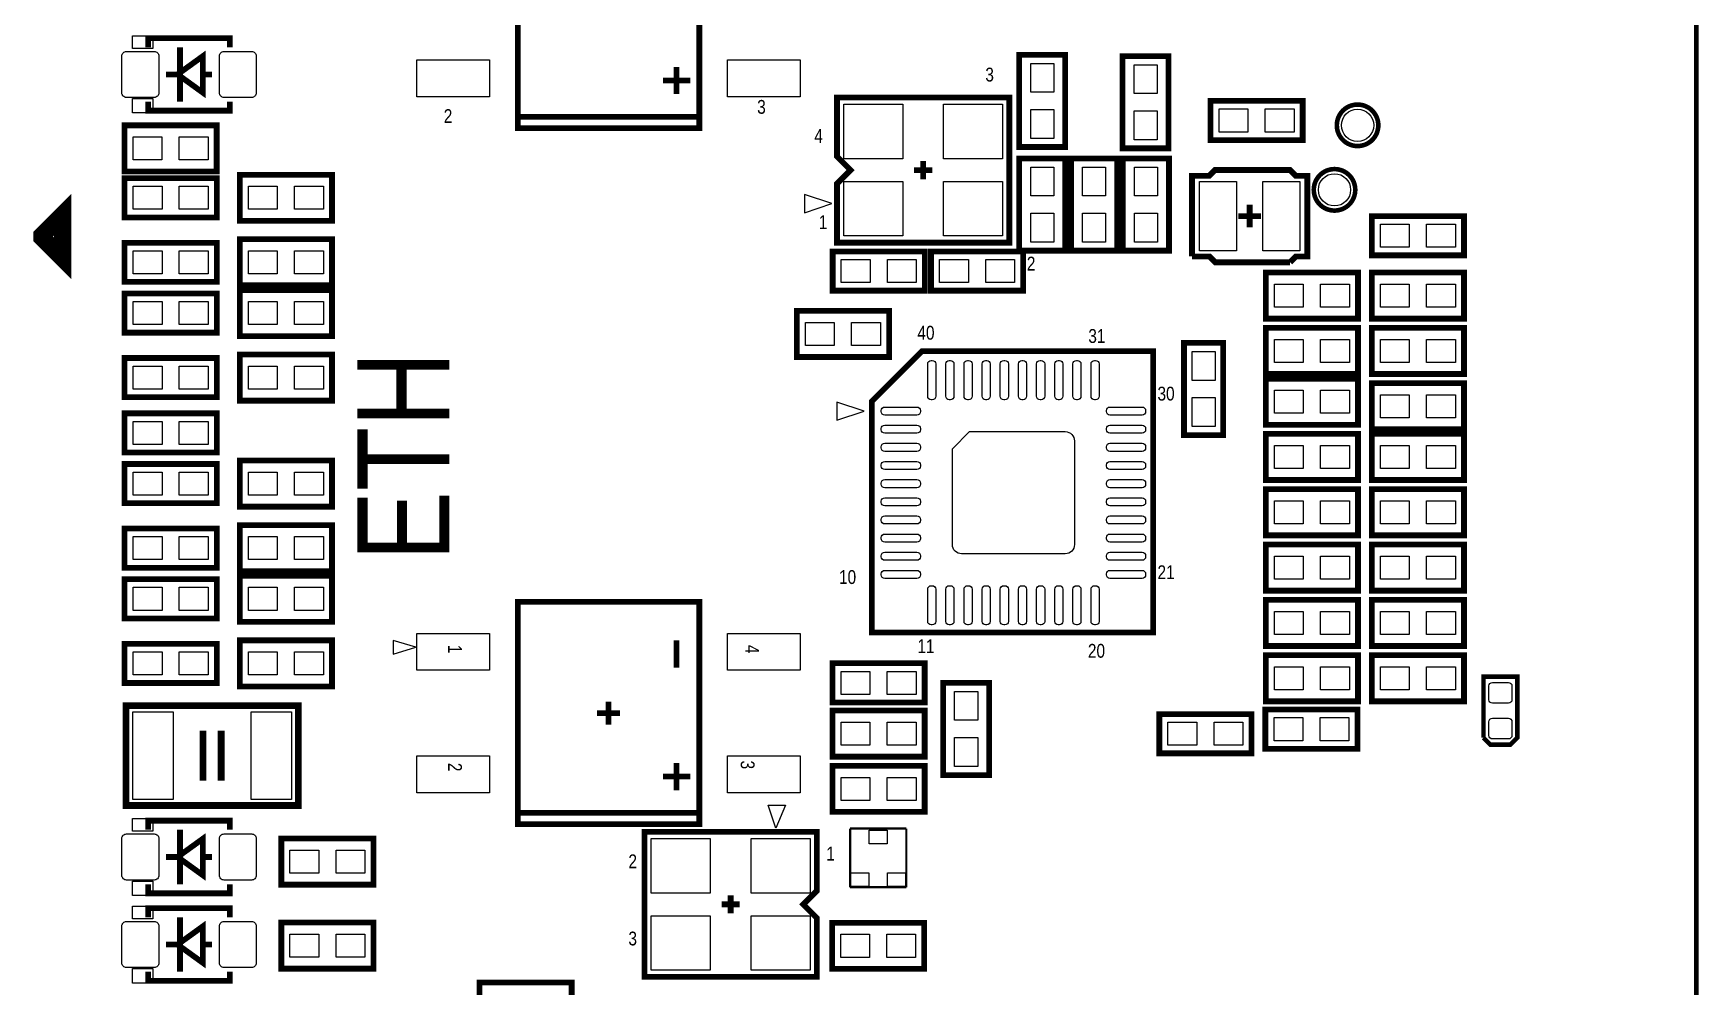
# Model space of a CAD drawing. Extents: x 2 to 176, y -19 to 159.
# Drawn here: x 27.1 to 63.81, y 77.13 to 98.14 of the extents above; entities that cross this region are included whole.
import ezdxf

# ---------------------------------------------------------------- set-up
doc = ezdxf.new("R2010")
doc.units = 0
for name, color, linetype in [('BG_SILKSCREEN_TOP', 7, 'CONTINUOUS'), ('PG_NEW_SLIK-TOP', 231, 'CONTINUOUS'), ('PG_SILKSCREEN_TOP', 7, 'CONTINUOUS'), ('PIN_TOP', 92, 'CONTINUOUS')]:
    doc.layers.add(name, color=color, linetype=linetype)

msp = doc.modelspace()

# ---------------------------------------------------------------- linework, layer by layer
at = {"layer": 'PG_NEW_SLIK-TOP'}
for points, const_width in [([(41.777158, 100.950522), (41.777158, 96.050354), (37.777166, 96.050354), (37.777166, 100.950522), (41.777158, 100.950522)], 0.127), ([(29.632148, 97.83572), (29.632148, 98.035872), (31.431992, 98.035872), (31.431992, 97.83572)], 0.127), ([(48.827944, 95.635572), (48.827944, 97.667572), (49.843944, 97.667572), (49.843944, 95.635572), (48.827944, 95.635572)], 0.127), ([(52.1208, 97.6376), (52.1208, 95.6056), (51.1048, 95.6056), (51.1048, 97.6376), (52.1208, 97.6376)], 0.127), ([(41.277286, 97.400364), (41.277286, 96.800416)], 0.127), ([(41.57726, 97.10039), (40.977058, 97.10039)], 0.127), ([(31.431992, 96.635824), (31.431992, 96.435672), (29.632148, 96.435672), (29.632148, 96.635824)], 0.127), ([(48.611282, 96.725994), (48.611282, 93.526102), (44.811442, 93.526102), (44.811442, 94.826074), (45.111416, 95.126048), (44.811442, 95.426022), (44.811442, 96.725994), (48.611282, 96.725994)], 0.127), ([(55.076344, 95.787972), (53.044344, 95.787972), (53.044344, 96.651572), (55.076344, 96.651572), (55.076344, 95.787972)], 0.127), ([(29.1084, 96.1136), (31.1404, 96.1136), (31.1404, 95.0976), (29.1084, 95.0976), (29.1084, 96.1136)], 0.127), ([(41.777158, 96.300544), (37.777166, 96.300544)], 0.127), ([(48.827944, 93.349572), (48.827944, 95.381572), (49.843944, 95.381572), (49.843944, 93.349572), (48.827944, 93.349572)], 0.127), ([(50.986944, 95.381572), (50.986944, 93.349572), (49.970944, 93.349572), (49.970944, 95.381572), (50.986944, 95.381572)], 0.127), ([(51.113944, 93.349572), (51.113944, 95.381572), (52.129944, 95.381572), (52.129944, 93.349572), (51.113944, 93.349572)], 0.127), ([(31.64967, 95.02394), (33.68167, 95.02394), (33.68167, 94.00794), (31.64967, 94.00794), (31.64967, 95.02394)], 0.127), ([(46.511464, 95.126048), (46.91126, 95.126048)], 0.127), ([(46.711362, 95.325946), (46.711362, 94.92615)], 0.127), ([(52.637944, 93.222572), (52.637944, 95.000572), (53.018944, 95.000572), (53.145944, 95.127572), (54.796944, 95.127572), (54.923944, 95.000572), (55.177944, 95.000572), (55.177944, 93.222572), (54.923944, 93.222572), (54.796944, 93.095572)], 0.130048), ([(31.14167, 94.08414), (29.10967, 94.08414), (29.10967, 94.94774), (31.14167, 94.94774), (31.14167, 94.08414)], 0.127), ([(53.907944, 93.861636), (53.907944, 94.361508)], 0.127), ([(54.15788, 94.111572), (53.658008, 94.111572)], 0.127), ([(58.632344, 93.247972), (56.600344, 93.247972), (56.600344, 94.111572), (58.632344, 94.111572), (58.632344, 93.247972)], 0.127), ([(31.64967, 93.60154), (33.68167, 93.60154), (33.68167, 92.58554), (31.64967, 92.58554), (31.64967, 93.60154)], 0.127), ([(31.14167, 92.66174), (29.10967, 92.66174), (29.10967, 93.52534), (31.14167, 93.52534), (31.14167, 92.66174)], 0.127), ([(46.747938, 92.468192), (44.715938, 92.468192), (44.715938, 93.331792), (46.747938, 93.331792), (46.747938, 92.468192)], 0.127), ([(46.884844, 93.331792), (48.916844, 93.331792), (48.916844, 92.468192), (46.884844, 92.468192), (46.884844, 93.331792)], 0.127), ([(54.796944, 93.095572), (53.145944, 93.095572), (53.018944, 93.222572), (52.637944, 93.222572)], 0.130048), ([(56.295544, 91.850972), (54.263544, 91.850972), (54.263544, 92.866972), (56.295544, 92.866972), (56.295544, 91.850972)], 0.127), ([(56.600344, 92.866972), (58.632344, 92.866972), (58.632344, 91.850972), (56.600344, 91.850972), (56.600344, 92.866972)], 0.127), ([(31.64967, 92.48394), (33.68167, 92.48394), (33.68167, 91.46794), (31.64967, 91.46794), (31.64967, 92.48394)], 0.127), ([(31.14167, 91.54414), (29.10967, 91.54414), (29.10967, 92.40774), (31.14167, 92.40774), (31.14167, 91.54414)], 0.127), ([(43.927776, 92.022676), (45.959776, 92.022676), (45.959776, 91.006676), (43.927776, 91.006676), (43.927776, 92.022676)], 0.127), ([(56.295544, 90.631772), (54.263544, 90.631772), (54.263544, 91.647772), (56.295544, 91.647772), (56.295544, 90.631772)], 0.127), ([(56.600344, 91.647772), (58.632344, 91.647772), (58.632344, 90.631772), (56.600344, 90.631772), (56.600344, 91.647772)], 0.127), ([(31.14167, 90.12174), (29.10967, 90.12174), (29.10967, 90.98534), (31.14167, 90.98534), (31.14167, 90.12174)], 0.127), ([(31.64967, 91.06154), (33.68167, 91.06154), (33.68167, 90.04554), (31.64967, 90.04554), (31.64967, 91.06154)], 0.127), ([(52.460144, 89.285572), (52.460144, 91.317572), (53.323744, 91.317572), (53.323744, 89.285572), (52.460144, 89.285572)], 0.127), ([(56.295544, 89.514172), (54.263544, 89.514172), (54.263544, 90.530172), (56.295544, 90.530172), (56.295544, 89.514172)], 0.127), ([(56.600344, 90.428572), (58.632344, 90.428572), (58.632344, 89.412572), (56.600344, 89.412572), (56.600344, 90.428572)], 0.127), ([(31.14167, 88.90254), (29.10967, 88.90254), (29.10967, 89.76614), (31.14167, 89.76614), (31.14167, 88.90254)], 0.127), ([(56.295544, 88.294972), (54.263544, 88.294972), (54.263544, 89.310972), (56.295544, 89.310972), (56.295544, 88.294972)], 0.127), ([(56.600344, 89.310972), (58.632344, 89.310972), (58.632344, 88.294972), (56.600344, 88.294972), (56.600344, 89.310972)], 0.127), ([(31.14167, 87.78494), (29.10967, 87.78494), (29.10967, 88.64854), (31.14167, 88.64854), (31.14167, 87.78494)], 0.127), ([(31.64967, 88.72474), (33.68167, 88.72474), (33.68167, 87.70874), (31.64967, 87.70874), (31.64967, 88.72474)], 0.127), ([(54.263544, 88.091772), (56.295544, 88.091772), (56.295544, 87.075772), (54.263544, 87.075772), (54.263544, 88.091772)], 0.127), ([(56.600344, 88.091772), (58.632344, 88.091772), (58.632344, 87.075772), (56.600344, 87.075772), (56.600344, 88.091772)], 0.127), ([(31.64967, 87.30234), (33.68167, 87.30234), (33.68167, 86.28634), (31.64967, 86.28634), (31.64967, 87.30234)], 0.127), ([(31.14167, 86.36254), (29.10967, 86.36254), (29.10967, 87.22614), (31.14167, 87.22614), (31.14167, 86.36254)], 0.127), ([(56.295544, 85.856572), (54.263544, 85.856572), (54.263544, 86.872572), (56.295544, 86.872572), (56.295544, 85.856572)], 0.127), ([(56.600344, 86.872572), (58.632344, 86.872572), (58.632344, 85.856572), (56.600344, 85.856572), (56.600344, 86.872572)], 0.127), ([(31.14167, 85.24494), (29.10967, 85.24494), (29.10967, 86.10854), (31.14167, 86.10854), (31.14167, 85.24494)], 0.127), ([(31.64967, 86.18474), (33.68167, 86.18474), (33.68167, 85.16874), (31.64967, 85.16874), (31.64967, 86.18474)], 0.127), ([(41.777158, 85.608668), (41.777158, 80.7085), (37.777166, 80.7085), (37.777166, 85.608668), (41.777158, 85.608668)], 0.127), ([(56.295544, 84.637372), (54.263544, 84.637372), (54.263544, 85.653372), (56.295544, 85.653372), (56.295544, 84.637372)], 0.127), ([(56.600344, 85.653372), (58.632344, 85.653372), (58.632344, 84.637372), (56.600344, 84.637372), (56.600344, 85.653372)], 0.127), ([(31.64967, 84.76234), (33.68167, 84.76234), (33.68167, 83.74634), (31.64967, 83.74634), (31.64967, 84.76234)], 0.127), ([(41.277286, 84.75853), (41.277286, 84.158582)], 0.127), ([(31.14167, 83.82254), (29.10967, 83.82254), (29.10967, 84.68614), (31.14167, 84.68614), (31.14167, 83.82254)], 0.127), ([(54.263544, 84.434172), (56.295544, 84.434172), (56.295544, 83.418172), (54.263544, 83.418172), (54.263544, 84.434172)], 0.127), ([(56.600344, 84.434172), (58.632344, 84.434172), (58.632344, 83.418172), (56.600344, 83.418172), (56.600344, 84.434172)], 0.127), ([(46.745144, 83.392772), (44.713144, 83.392772), (44.713144, 84.256372), (46.745144, 84.256372), (46.745144, 83.392772)], 0.127), ([(48.167544, 83.824572), (48.167544, 81.792572), (47.151544, 81.792572), (47.151544, 83.824572), (48.167544, 83.824572)], 0.127), ([(59.06262, 82.6135), (59.06262, 83.9597), (59.80938, 83.9597), (59.80938, 82.61858), (59.6519, 82.4611), (59.214766, 82.4611), (59.062366, 82.6135)], 0.1016), ([(32.93999, 83.322414), (29.14015, 83.322414), (29.14015, 81.122266), (32.93999, 81.122266), (32.93999, 83.322414)], 0.150114), ([(39.777162, 83.158584), (39.777162, 83.412584)], 0.127), ([(39.777162, 83.158584), (39.523162, 83.158584)], 0.127), ([(39.777162, 83.158584), (40.031162, 83.158584)], 0.127), ([(39.777162, 83.158584), (39.777162, 82.904584)], 0.127), ([(44.713144, 83.214972), (46.745144, 83.214972), (46.745144, 82.198972), (44.713144, 82.198972), (44.713144, 83.214972)], 0.127), ([(51.9176, 83.1342), (53.9496, 83.1342), (53.9496, 82.2706), (51.9176, 82.2706), (51.9176, 83.1342)], 0.127), ([(56.2864, 82.3722), (54.2544, 82.3722), (54.2544, 83.2358), (56.2864, 83.2358), (56.2864, 82.3722)], 0.127), ([(30.840172, 81.67243), (30.840172, 82.77225)], 0.150114), ([(31.239968, 82.77225), (31.239968, 81.67243)], 0.150114), ([(41.277286, 82.05851), (41.277286, 81.458562)], 0.127), ([(44.713144, 81.995772), (46.745144, 81.995772), (46.745144, 80.979772), (44.713144, 80.979772), (44.713144, 81.995772)], 0.127), ([(41.57726, 81.758536), (40.977058, 81.758536)], 0.127), ([(29.632148, 80.587088), (29.632148, 80.78724), (31.431992, 80.78724), (31.431992, 80.587088)], 0.127), ([(41.777158, 80.95869), (37.777166, 80.95869)], 0.127), ([(32.56407, 80.39354), (34.59607, 80.39354), (34.59607, 79.37754), (32.56407, 79.37754), (32.56407, 80.39354)], 0.127), ([(40.56888, 77.343254), (40.56888, 80.543146), (44.36872, 80.543146), (44.36872, 79.243174), (44.068746, 78.9432), (44.36872, 78.643226), (44.36872, 77.343254), (40.56888, 77.343254)], 0.127), ([(45.099986, 80.612234), (46.340014, 80.612234)], 0.050038), ([(45.099986, 79.319374), (45.099986, 80.612234)], 0.050038), ([(46.340014, 80.612234), (46.340014, 79.319374)], 0.050038), ([(31.431992, 79.387192), (31.431992, 79.18704), (29.632148, 79.18704), (29.632148, 79.387192)], 0.127), ([(46.340014, 79.319374), (45.099986, 79.319374)], 0.050038), ([(42.668698, 78.9432), (42.268902, 78.9432)], 0.127), ([(42.4688, 78.743302), (42.4688, 79.143098)], 0.127), ([(29.632148, 78.656688), (29.632148, 78.85684), (31.431992, 78.85684), (31.431992, 78.656688)], 0.127), ([(32.56407, 78.541372), (34.59607, 78.541372), (34.59607, 77.525372), (32.56407, 77.525372), (32.56407, 78.541372)], 0.127), ([(46.736, 77.5208), (44.704, 77.5208), (44.704, 78.5368), (46.736, 78.5368), (46.736, 77.5208)], 0.127), ([(31.431992, 77.456792), (31.431992, 77.25664), (29.632148, 77.25664), (29.632148, 77.456792)], 0.127), ([(36.93287, 77.220572), (38.96487, 77.220572), (38.96487, 76.204572), (36.93287, 76.204572), (36.93287, 77.220572)], 0.127)]:
    msp.add_lwpolyline(points, dxfattribs=dict(at, const_width=const_width))
for points in [[(29.282136, 97.805748), (29.282136, 98.085656), (29.73197, 98.085656), (29.73197, 97.805748)], [(29.282136, 96.385888), (29.282136, 96.705674), (29.73197, 96.705674), (29.73197, 96.385888)], [(29.282136, 80.557116), (29.282136, 80.837024), (29.73197, 80.837024), (29.73197, 80.557116)], [(29.282136, 79.137256), (29.282136, 79.457042), (29.73197, 79.457042), (29.73197, 79.137256)], [(29.282136, 78.626716), (29.282136, 78.906624), (29.73197, 78.906624), (29.73197, 78.626716)], [(29.282136, 77.206856), (29.282136, 77.526642), (29.73197, 77.526642), (29.73197, 77.206856)]]:
    msp.add_lwpolyline(points, close=True, dxfattribs=at)
at = {"layer": 'PG_NEW_SLIK-TOP', "const_width": 0.1016}
for points in [[(56.7436, 96.1136, 1), (55.8292, 96.1136, 1), (56.7436, 96.1136)], [(56.2356, 94.6912, 1), (55.3212, 94.6912, 1), (56.2356, 94.6912)]]:
    msp.add_lwpolyline(points, format="xyb", dxfattribs=at)
at = {"layer": 'PG_SILKSCREEN_TOP'}
for points, const_width in [([(63.75527, 123.548902), (63.75527, 38.548818)], 0.100076), ([(30.27807, 97.235772), (30.832044, 97.635822), (30.832044, 97.535746)], 0.127), ([(30.332172, 97.83572), (30.332172, 96.635824)], 0.127), ([(30.832044, 97.635822), (30.832044, 96.835722)], 0.127), ([(30.02407, 97.235772), (30.27807, 97.235772)], 0.127), ([(30.832044, 96.935798), (30.832044, 96.835722), (30.27807, 97.235772)], 0.127), ([(30.832044, 97.235772), (31.04007, 97.235772)], 0.127), ([(27.74569, 94.14383), (27.74569, 93.17863), (27.28849, 93.63583), (27.28849, 93.68663), (27.74569, 94.14383), (27.74569, 93.83903), (27.59329, 93.68663)], 0.381), ([(51.782726, 91.133676), (51.782726, 84.93379), (45.58284, 84.93379), (45.58284, 90.033856), (46.68266, 91.133676), (51.782726, 91.133676)], 0.127), ([(30.27807, 79.98714), (30.832044, 80.38719), (30.832044, 80.287114)], 0.127), ([(30.332172, 80.587088), (30.332172, 79.387192)], 0.127), ([(30.832044, 80.38719), (30.832044, 79.58709)], 0.127), ([(30.02407, 79.98714), (30.27807, 79.98714)], 0.127), ([(30.832044, 79.687166), (30.832044, 79.58709), (30.27807, 79.98714)], 0.127), ([(30.832044, 79.98714), (31.04007, 79.98714)], 0.127), ([(30.27807, 78.05674), (30.832044, 78.45679), (30.832044, 78.356714)], 0.127), ([(30.332172, 78.656688), (30.332172, 77.456792)], 0.127), ([(30.832044, 78.45679), (30.832044, 77.65669)], 0.127), ([(30.02407, 78.05674), (30.27807, 78.05674)], 0.127), ([(30.832044, 77.756766), (30.832044, 77.65669), (30.27807, 78.05674)], 0.127), ([(30.832044, 78.05674), (31.04007, 78.05674)], 0.127)]:
    msp.add_lwpolyline(points, dxfattribs=dict(at, const_width=const_width))
for points in [[(44.699174, 94.386654), (44.099226, 94.586552), (44.099226, 94.186502)], [(45.410374, 89.814654), (44.810426, 90.014552), (44.810426, 89.614502)], [(35.527234, 84.60867), (35.027108, 84.75853), (35.027108, 84.458556)], [(43.6753, 81.1276), (43.465242, 80.6196), (43.2943, 81.1276)]]:
    msp.add_lwpolyline(points, close=True, dxfattribs=at)
at = {"layer": 'PIN_TOP'}
for points in [[(29.863542, 97.642172), (29.863542, 96.829372, -0.414214), (29.761942, 96.727772), (29.152342, 96.727772, -0.414214), (29.050742, 96.829372), (29.050742, 97.642172, -0.414214), (29.152342, 97.743772), (29.761942, 97.743772, -0.414214)], [(32.013398, 97.642172), (32.013398, 96.829372, -0.414214), (31.911798, 96.727772), (31.302198, 96.727772, -0.414214), (31.200598, 96.829372), (31.200598, 97.642172, -0.414214), (31.302198, 97.743772), (31.911798, 97.743772, -0.414214)], [(46.811946, 90.141806), (46.811946, 90.853006, -0.414214), (46.888146, 90.929206), (46.913546, 90.929206, -0.414214), (46.989746, 90.853006), (46.989746, 90.141806, -0.414214), (46.913546, 90.065606), (46.888146, 90.065606, -0.414214)], [(47.211996, 90.141806), (47.211996, 90.853006, -0.414214), (47.288196, 90.929206), (47.313596, 90.929206, -0.414214), (47.389796, 90.853006), (47.389796, 90.141806, -0.414214), (47.313596, 90.065606), (47.288196, 90.065606, -0.414214)], [(47.612046, 90.141806), (47.612046, 90.853006, -0.414214), (47.688246, 90.929206), (47.713646, 90.929206, -0.414214), (47.789846, 90.853006), (47.789846, 90.141806, -0.414214), (47.713646, 90.065606), (47.688246, 90.065606, -0.414214)], [(48.012096, 90.141806), (48.012096, 90.853006, -0.414214), (48.088296, 90.929206), (48.113696, 90.929206, -0.414214), (48.189896, 90.853006), (48.189896, 90.141806, -0.414214), (48.113696, 90.065606), (48.088296, 90.065606, -0.414214)], [(48.412146, 90.141806), (48.412146, 90.853006, -0.414214), (48.488346, 90.929206), (48.513746, 90.929206, -0.414214), (48.589946, 90.853006), (48.589946, 90.141806, -0.414214), (48.513746, 90.065606), (48.488346, 90.065606, -0.414214)], [(48.811942, 90.141806), (48.811942, 90.853006, -0.414214), (48.888142, 90.929206), (48.913542, 90.929206, -0.414214), (48.989742, 90.853006), (48.989742, 90.141806, -0.414214), (48.913542, 90.065606), (48.888142, 90.065606, -0.414214)], [(49.211992, 90.141806), (49.211992, 90.853006, -0.414214), (49.288192, 90.929206), (49.313592, 90.929206, -0.414214), (49.389792, 90.853006), (49.389792, 90.141806, -0.414214), (49.313592, 90.065606), (49.288192, 90.065606, -0.414214)], [(49.612042, 90.141806), (49.612042, 90.853006, -0.414214), (49.688242, 90.929206), (49.713642, 90.929206, -0.414214), (49.789842, 90.853006), (49.789842, 90.141806, -0.414214), (49.713642, 90.065606), (49.688242, 90.065606, -0.414214)], [(50.012092, 90.141806), (50.012092, 90.853006, -0.414214), (50.088292, 90.929206), (50.113692, 90.929206, -0.414214), (50.189892, 90.853006), (50.189892, 90.141806, -0.414214), (50.113692, 90.065606), (50.088292, 90.065606, -0.414214)], [(50.412142, 90.141806), (50.412142, 90.853006, -0.414214), (50.488342, 90.929206), (50.513742, 90.929206, -0.414214), (50.589942, 90.853006), (50.589942, 90.141806, -0.414214), (50.513742, 90.065606), (50.488342, 90.065606, -0.414214)], [(45.78731, 89.80297), (45.78731, 89.82837, -0.414214), (45.86351, 89.90457), (46.57471, 89.90457, -0.414214), (46.65091, 89.82837), (46.65091, 89.80297, -0.414214), (46.57471, 89.72677), (45.86351, 89.72677, -0.414214)], [(50.750978, 89.80297), (50.750978, 89.82837, -0.414214), (50.827178, 89.90457), (51.538378, 89.90457, -0.414214), (51.614578, 89.82837), (51.614578, 89.80297, -0.414214), (51.538378, 89.72677), (50.827178, 89.72677, -0.414214)], [(45.78731, 89.40292), (45.78731, 89.42832, -0.414214), (45.86351, 89.50452), (46.57471, 89.50452, -0.414214), (46.65091, 89.42832), (46.65091, 89.40292, -0.414214), (46.57471, 89.32672), (45.86351, 89.32672, -0.414214)], [(47.354744, 86.872572), (47.354744, 88.980772), (47.735744, 89.361772), (49.843944, 89.361772, -0.414214), (50.047144, 89.158572), (50.047144, 86.872572, -0.414214), (49.843944, 86.669372), (47.557944, 86.669372, -0.414214)], [(50.750978, 89.40292), (50.750978, 89.42832, -0.414214), (50.827178, 89.50452), (51.538378, 89.50452, -0.414214), (51.614578, 89.42832), (51.614578, 89.40292, -0.414214), (51.538378, 89.32672), (50.827178, 89.32672, -0.414214)], [(45.78731, 89.00287), (45.78731, 89.02827, -0.414214), (45.86351, 89.10447), (46.57471, 89.10447, -0.414214), (46.65091, 89.02827), (46.65091, 89.00287, -0.414214), (46.57471, 88.92667), (45.86351, 88.92667, -0.414214)], [(50.750978, 89.00287), (50.750978, 89.02827, -0.414214), (50.827178, 89.10447), (51.538378, 89.10447, -0.414214), (51.614578, 89.02827), (51.614578, 89.00287, -0.414214), (51.538378, 88.92667), (50.827178, 88.92667, -0.414214)], [(45.78731, 88.60282), (45.78731, 88.62822, -0.414214), (45.86351, 88.70442), (46.57471, 88.70442, -0.414214), (46.65091, 88.62822), (46.65091, 88.60282, -0.414214), (46.57471, 88.52662), (45.86351, 88.52662, -0.414214)], [(50.750978, 88.60282), (50.750978, 88.62822, -0.414214), (50.827178, 88.70442), (51.538378, 88.70442, -0.414214), (51.614578, 88.62822), (51.614578, 88.60282, -0.414214), (51.538378, 88.52662), (50.827178, 88.52662, -0.414214)], [(45.78731, 88.20277), (45.78731, 88.22817, -0.414214), (45.86351, 88.30437), (46.57471, 88.30437, -0.414214), (46.65091, 88.22817), (46.65091, 88.20277, -0.414214), (46.57471, 88.12657), (45.86351, 88.12657, -0.414214)], [(50.750978, 88.20277), (50.750978, 88.22817, -0.414214), (50.827178, 88.30437), (51.538378, 88.30437, -0.414214), (51.614578, 88.22817), (51.614578, 88.20277, -0.414214), (51.538378, 88.12657), (50.827178, 88.12657, -0.414214)], [(45.78731, 87.802974), (45.78731, 87.828374, -0.414214), (45.86351, 87.904574), (46.57471, 87.904574, -0.414214), (46.65091, 87.828374), (46.65091, 87.802974, -0.414214), (46.57471, 87.726774), (45.86351, 87.726774, -0.414214)], [(50.750978, 87.802974), (50.750978, 87.828374, -0.414214), (50.827178, 87.904574), (51.538378, 87.904574, -0.414214), (51.614578, 87.828374), (51.614578, 87.802974, -0.414214), (51.538378, 87.726774), (50.827178, 87.726774, -0.414214)], [(45.78731, 87.402924), (45.78731, 87.428324, -0.414214), (45.86351, 87.504524), (46.57471, 87.504524, -0.414214), (46.65091, 87.428324), (46.65091, 87.402924, -0.414214), (46.57471, 87.326724), (45.86351, 87.326724, -0.414214)], [(50.750978, 87.402924), (50.750978, 87.428324, -0.414214), (50.827178, 87.504524), (51.538378, 87.504524, -0.414214), (51.614578, 87.428324), (51.614578, 87.402924, -0.414214), (51.538378, 87.326724), (50.827178, 87.326724, -0.414214)], [(45.78731, 87.002874), (45.78731, 87.028274, -0.414214), (45.86351, 87.104474), (46.57471, 87.104474, -0.414214), (46.65091, 87.028274), (46.65091, 87.002874, -0.414214), (46.57471, 86.926674), (45.86351, 86.926674, -0.414214)], [(50.750978, 87.002874), (50.750978, 87.028274, -0.414214), (50.827178, 87.104474), (51.538378, 87.104474, -0.414214), (51.614578, 87.028274), (51.614578, 87.002874, -0.414214), (51.538378, 86.926674), (50.827178, 86.926674, -0.414214)], [(45.78731, 86.602824), (45.78731, 86.628224, -0.414214), (45.86351, 86.704424), (46.57471, 86.704424, -0.414214), (46.65091, 86.628224), (46.65091, 86.602824, -0.414214), (46.57471, 86.526624), (45.86351, 86.526624, -0.414214)], [(50.750978, 86.602824), (50.750978, 86.628224, -0.414214), (50.827178, 86.704424), (51.538378, 86.704424, -0.414214), (51.614578, 86.628224), (51.614578, 86.602824, -0.414214), (51.538378, 86.526624), (50.827178, 86.526624, -0.414214)], [(45.78731, 86.202774), (45.78731, 86.228174, -0.414214), (45.86351, 86.304374), (46.57471, 86.304374, -0.414214), (46.65091, 86.228174), (46.65091, 86.202774, -0.414214), (46.57471, 86.126574), (45.86351, 86.126574, -0.414214)], [(50.750978, 86.202774), (50.750978, 86.228174, -0.414214), (50.827178, 86.304374), (51.538378, 86.304374, -0.414214), (51.614578, 86.228174), (51.614578, 86.202774, -0.414214), (51.538378, 86.126574), (50.827178, 86.126574, -0.414214)], [(46.811946, 85.178138), (46.811946, 85.889338, -0.414214), (46.888146, 85.965538), (46.913546, 85.965538, -0.414214), (46.989746, 85.889338), (46.989746, 85.178138, -0.414214), (46.913546, 85.101938), (46.888146, 85.101938, -0.414214)], [(47.211996, 85.178138), (47.211996, 85.889338, -0.414214), (47.288196, 85.965538), (47.313596, 85.965538, -0.414214), (47.389796, 85.889338), (47.389796, 85.178138, -0.414214), (47.313596, 85.101938), (47.288196, 85.101938, -0.414214)], [(47.612046, 85.178138), (47.612046, 85.889338, -0.414214), (47.688246, 85.965538), (47.713646, 85.965538, -0.414214), (47.789846, 85.889338), (47.789846, 85.178138, -0.414214), (47.713646, 85.101938), (47.688246, 85.101938, -0.414214)], [(48.012096, 85.178138), (48.012096, 85.889338, -0.414214), (48.088296, 85.965538), (48.113696, 85.965538, -0.414214), (48.189896, 85.889338), (48.189896, 85.178138, -0.414214), (48.113696, 85.101938), (48.088296, 85.101938, -0.414214)], [(48.412146, 85.178138), (48.412146, 85.889338, -0.414214), (48.488346, 85.965538), (48.513746, 85.965538, -0.414214), (48.589946, 85.889338), (48.589946, 85.178138, -0.414214), (48.513746, 85.101938), (48.488346, 85.101938, -0.414214)], [(48.811942, 85.178138), (48.811942, 85.889338, -0.414214), (48.888142, 85.965538), (48.913542, 85.965538, -0.414214), (48.989742, 85.889338), (48.989742, 85.178138, -0.414214), (48.913542, 85.101938), (48.888142, 85.101938, -0.414214)], [(49.211992, 85.178138), (49.211992, 85.889338, -0.414214), (49.288192, 85.965538), (49.313592, 85.965538, -0.414214), (49.389792, 85.889338), (49.389792, 85.178138, -0.414214), (49.313592, 85.101938), (49.288192, 85.101938, -0.414214)], [(49.612042, 85.178138), (49.612042, 85.889338, -0.414214), (49.688242, 85.965538), (49.713642, 85.965538, -0.414214), (49.789842, 85.889338), (49.789842, 85.178138, -0.414214), (49.713642, 85.101938), (49.688242, 85.101938, -0.414214)], [(50.012092, 85.178138), (50.012092, 85.889338, -0.414214), (50.088292, 85.965538), (50.113692, 85.965538, -0.414214), (50.189892, 85.889338), (50.189892, 85.178138, -0.414214), (50.113692, 85.101938), (50.088292, 85.101938, -0.414214)], [(50.412142, 85.178138), (50.412142, 85.889338, -0.414214), (50.488342, 85.965538), (50.513742, 85.965538, -0.414214), (50.589942, 85.889338), (50.589942, 85.178138, -0.414214), (50.513742, 85.101938), (50.488342, 85.101938, -0.414214)], [(59.6138, 83.8327, -0.414214), (59.69, 83.7565), (59.69, 83.4517, -0.414214), (59.6138, 83.3755), (59.2582, 83.3755, -0.414214), (59.182, 83.4517), (59.182, 83.7565, -0.414214), (59.2582, 83.8327)], [(59.6138, 83.0453, -0.414214), (59.69, 82.9691), (59.69, 82.6643, -0.414214), (59.6138, 82.5881), (59.2582, 82.5881, -0.414214), (59.182, 82.6643), (59.182, 82.9691, -0.414214), (59.2582, 83.0453)], [(29.863542, 80.39354), (29.863542, 79.58074, -0.414214), (29.761942, 79.47914), (29.152342, 79.47914, -0.414214), (29.050742, 79.58074), (29.050742, 80.39354, -0.414214), (29.152342, 80.49514), (29.761942, 80.49514, -0.414214)], [(32.013398, 80.39354), (32.013398, 79.58074, -0.414214), (31.911798, 79.47914), (31.302198, 79.47914, -0.414214), (31.200598, 79.58074), (31.200598, 80.39354, -0.414214), (31.302198, 80.49514), (31.911798, 80.49514, -0.414214)], [(29.863542, 78.46314), (29.863542, 77.65034, -0.414214), (29.761942, 77.54874), (29.152342, 77.54874, -0.414214), (29.050742, 77.65034), (29.050742, 78.46314, -0.414214), (29.152342, 78.56474), (29.761942, 78.56474, -0.414214)], [(32.013398, 78.46314), (32.013398, 77.65034, -0.414214), (31.911798, 77.54874), (31.302198, 77.54874, -0.414214), (31.200598, 77.65034), (31.200598, 78.46314, -0.414214), (31.302198, 78.56474), (31.911798, 78.56474, -0.414214)]]:
    msp.add_lwpolyline(points, format="xyb", close=True, dxfattribs=at)
for points in [[(37.152072, 96.744028), (35.551872, 96.744028), (35.551872, 97.556828), (37.152072, 97.556828)], [(44.002452, 96.744028), (42.402252, 96.744028), (42.402252, 97.556828), (44.002452, 97.556828)], [(49.589944, 96.842072), (49.081944, 96.842072), (49.081944, 97.477072), (49.589944, 97.477072)], [(51.3588, 97.4471), (51.8668, 97.4471), (51.8668, 96.8121), (51.3588, 96.8121)], [(44.961302, 95.375984), (44.961302, 96.57588), (46.261274, 96.57588), (46.261274, 95.375984)], [(47.16145, 95.375984), (47.16145, 96.57588), (48.461422, 96.57588), (48.461422, 95.375984)], [(49.589944, 95.826072), (49.081944, 95.826072), (49.081944, 96.461072), (49.589944, 96.461072)], [(51.3588, 96.4311), (51.8668, 96.4311), (51.8668, 95.7961), (51.3588, 95.7961)], [(53.234844, 96.473772), (53.869844, 96.473772), (53.869844, 95.965772), (53.234844, 95.965772)], [(54.250844, 96.473772), (54.885844, 96.473772), (54.885844, 95.965772), (54.250844, 95.965772)], [(29.2989, 95.3516), (29.2989, 95.8596), (29.9339, 95.8596), (29.9339, 95.3516)], [(30.3149, 95.3516), (30.3149, 95.8596), (30.9499, 95.8596), (30.9499, 95.3516)], [(49.589944, 94.556072), (49.081944, 94.556072), (49.081944, 95.191072), (49.589944, 95.191072)], [(50.224944, 95.191072), (50.732944, 95.191072), (50.732944, 94.556072), (50.224944, 94.556072)], [(51.875944, 94.556072), (51.367944, 94.556072), (51.367944, 95.191072), (51.875944, 95.191072)], [(29.30017, 94.76994), (29.93517, 94.76994), (29.93517, 94.26194), (29.30017, 94.26194)], [(30.31617, 94.76994), (30.95117, 94.76994), (30.95117, 94.26194), (30.31617, 94.26194)], [(31.84017, 94.26194), (31.84017, 94.76994), (32.47517, 94.76994), (32.47517, 94.26194)], [(32.85617, 94.26194), (32.85617, 94.76994), (33.49117, 94.76994), (33.49117, 94.26194)], [(44.961302, 93.676216), (44.961302, 94.876112), (46.261274, 94.876112), (46.261274, 93.676216)], [(47.16145, 93.676216), (47.16145, 94.876112), (48.461422, 94.876112), (48.461422, 93.676216)], [(53.61432, 94.873572), (53.61432, 93.349572), (52.80152, 93.349572), (52.80152, 94.873572)], [(55.014368, 94.873572), (55.014368, 93.349572), (54.201568, 93.349572), (54.201568, 94.873572)], [(49.589944, 93.540072), (49.081944, 93.540072), (49.081944, 94.175072), (49.589944, 94.175072)], [(50.224944, 94.175072), (50.732944, 94.175072), (50.732944, 93.540072), (50.224944, 93.540072)], [(51.875944, 93.540072), (51.367944, 93.540072), (51.367944, 94.175072), (51.875944, 94.175072)], [(56.790844, 93.933772), (57.425844, 93.933772), (57.425844, 93.425772), (56.790844, 93.425772)], [(57.806844, 93.933772), (58.441844, 93.933772), (58.441844, 93.425772), (57.806844, 93.425772)], [(29.30017, 93.34754), (29.93517, 93.34754), (29.93517, 92.83954), (29.30017, 92.83954)], [(30.31617, 93.34754), (30.95117, 93.34754), (30.95117, 92.83954), (30.31617, 92.83954)], [(31.84017, 92.83954), (31.84017, 93.34754), (32.47517, 93.34754), (32.47517, 92.83954)], [(32.85617, 92.83954), (32.85617, 93.34754), (33.49117, 93.34754), (33.49117, 92.83954)], [(44.906438, 93.153992), (45.541438, 93.153992), (45.541438, 92.645992), (44.906438, 92.645992)], [(45.922438, 93.153992), (46.557438, 93.153992), (46.557438, 92.645992), (45.922438, 92.645992)], [(47.710344, 92.645992), (47.075344, 92.645992), (47.075344, 93.153992), (47.710344, 93.153992)], [(48.726344, 92.645992), (48.091344, 92.645992), (48.091344, 93.153992), (48.726344, 93.153992)], [(55.089044, 92.612972), (55.089044, 92.104972), (54.454044, 92.104972), (54.454044, 92.612972)], [(56.105044, 92.612972), (56.105044, 92.104972), (55.470044, 92.104972), (55.470044, 92.612972)], [(56.790844, 92.104972), (56.790844, 92.612972), (57.425844, 92.612972), (57.425844, 92.104972)], [(57.806844, 92.104972), (57.806844, 92.612972), (58.441844, 92.612972), (58.441844, 92.104972)], [(29.30017, 92.22994), (29.93517, 92.22994), (29.93517, 91.72194), (29.30017, 91.72194)], [(30.31617, 92.22994), (30.95117, 92.22994), (30.95117, 91.72194), (30.31617, 91.72194)], [(31.84017, 91.72194), (31.84017, 92.22994), (32.47517, 92.22994), (32.47517, 91.72194)], [(32.85617, 91.72194), (32.85617, 92.22994), (33.49117, 92.22994), (33.49117, 91.72194)], [(44.118276, 91.260676), (44.118276, 91.768676), (44.753276, 91.768676), (44.753276, 91.260676)], [(45.134276, 91.260676), (45.134276, 91.768676), (45.769276, 91.768676), (45.769276, 91.260676)], [(53.145944, 91.127072), (53.145944, 90.492072), (52.637944, 90.492072), (52.637944, 91.127072)], [(55.089044, 91.393772), (55.089044, 90.885772), (54.454044, 90.885772), (54.454044, 91.393772)], [(56.105044, 91.393772), (56.105044, 90.885772), (55.470044, 90.885772), (55.470044, 91.393772)], [(56.790844, 90.885772), (56.790844, 91.393772), (57.425844, 91.393772), (57.425844, 90.885772)], [(57.806844, 90.885772), (57.806844, 91.393772), (58.441844, 91.393772), (58.441844, 90.885772)], [(29.30017, 90.80754), (29.93517, 90.80754), (29.93517, 90.29954), (29.30017, 90.29954)], [(30.31617, 90.80754), (30.95117, 90.80754), (30.95117, 90.29954), (30.31617, 90.29954)], [(31.84017, 90.29954), (31.84017, 90.80754), (32.47517, 90.80754), (32.47517, 90.29954)], [(32.85617, 90.29954), (32.85617, 90.80754), (33.49117, 90.80754), (33.49117, 90.29954)], [(53.145944, 90.111072), (53.145944, 89.476072), (52.637944, 89.476072), (52.637944, 90.111072)], [(55.089044, 90.276172), (55.089044, 89.768172), (54.454044, 89.768172), (54.454044, 90.276172)], [(56.105044, 90.276172), (56.105044, 89.768172), (55.470044, 89.768172), (55.470044, 90.276172)], [(56.790844, 89.666572), (56.790844, 90.174572), (57.425844, 90.174572), (57.425844, 89.666572)], [(57.806844, 89.666572), (57.806844, 90.174572), (58.441844, 90.174572), (58.441844, 89.666572)], [(29.30017, 89.58834), (29.93517, 89.58834), (29.93517, 89.08034), (29.30017, 89.08034)], [(30.31617, 89.58834), (30.95117, 89.58834), (30.95117, 89.08034), (30.31617, 89.08034)], [(55.089044, 89.056972), (55.089044, 88.548972), (54.454044, 88.548972), (54.454044, 89.056972)], [(56.105044, 89.056972), (56.105044, 88.548972), (55.470044, 88.548972), (55.470044, 89.056972)], [(56.790844, 88.548972), (56.790844, 89.056972), (57.425844, 89.056972), (57.425844, 88.548972)], [(57.806844, 88.548972), (57.806844, 89.056972), (58.441844, 89.056972), (58.441844, 88.548972)], [(29.30017, 88.47074), (29.93517, 88.47074), (29.93517, 87.96274), (29.30017, 87.96274)], [(30.31617, 88.47074), (30.95117, 88.47074), (30.95117, 87.96274), (30.31617, 87.96274)], [(31.84017, 87.96274), (31.84017, 88.47074), (32.47517, 88.47074), (32.47517, 87.96274)], [(32.85617, 87.96274), (32.85617, 88.47074), (33.49117, 88.47074), (33.49117, 87.96274)], [(54.454044, 87.329772), (54.454044, 87.837772), (55.089044, 87.837772), (55.089044, 87.329772)], [(55.470044, 87.329772), (55.470044, 87.837772), (56.105044, 87.837772), (56.105044, 87.329772)], [(56.790844, 87.329772), (56.790844, 87.837772), (57.425844, 87.837772), (57.425844, 87.329772)], [(57.806844, 87.329772), (57.806844, 87.837772), (58.441844, 87.837772), (58.441844, 87.329772)], [(29.30017, 87.04834), (29.93517, 87.04834), (29.93517, 86.54034), (29.30017, 86.54034)], [(30.31617, 87.04834), (30.95117, 87.04834), (30.95117, 86.54034), (30.31617, 86.54034)], [(31.84017, 86.54034), (31.84017, 87.04834), (32.47517, 87.04834), (32.47517, 86.54034)], [(32.85617, 86.54034), (32.85617, 87.04834), (33.49117, 87.04834), (33.49117, 86.54034)], [(55.089044, 86.618572), (55.089044, 86.110572), (54.454044, 86.110572), (54.454044, 86.618572)], [(56.105044, 86.618572), (56.105044, 86.110572), (55.470044, 86.110572), (55.470044, 86.618572)], [(56.790844, 86.110572), (56.790844, 86.618572), (57.425844, 86.618572), (57.425844, 86.110572)], [(57.806844, 86.110572), (57.806844, 86.618572), (58.441844, 86.618572), (58.441844, 86.110572)], [(29.30017, 85.93074), (29.93517, 85.93074), (29.93517, 85.42274), (29.30017, 85.42274)], [(30.31617, 85.93074), (30.95117, 85.93074), (30.95117, 85.42274), (30.31617, 85.42274)], [(31.84017, 85.42274), (31.84017, 85.93074), (32.47517, 85.93074), (32.47517, 85.42274)], [(32.85617, 85.42274), (32.85617, 85.93074), (33.49117, 85.93074), (33.49117, 85.42274)], [(55.089044, 85.399372), (55.089044, 84.891372), (54.454044, 84.891372), (54.454044, 85.399372)], [(56.105044, 85.399372), (56.105044, 84.891372), (55.470044, 84.891372), (55.470044, 85.399372)], [(56.790844, 84.891372), (56.790844, 85.399372), (57.425844, 85.399372), (57.425844, 84.891372)], [(57.806844, 84.891372), (57.806844, 85.399372), (58.441844, 85.399372), (58.441844, 84.891372)], [(37.152072, 84.102194), (35.551872, 84.102194), (35.551872, 84.914994), (37.152072, 84.914994)], [(44.002452, 84.102194), (42.402252, 84.102194), (42.402252, 84.914994), (44.002452, 84.914994)], [(29.30017, 84.50834), (29.93517, 84.50834), (29.93517, 84.00034), (29.30017, 84.00034)], [(30.31617, 84.50834), (30.95117, 84.50834), (30.95117, 84.00034), (30.31617, 84.00034)], [(31.84017, 84.00034), (31.84017, 84.50834), (32.47517, 84.50834), (32.47517, 84.00034)], [(32.85617, 84.00034), (32.85617, 84.50834), (33.49117, 84.50834), (33.49117, 84.00034)], [(44.903644, 84.078572), (45.538644, 84.078572), (45.538644, 83.570572), (44.903644, 83.570572)], [(45.919644, 84.078572), (46.554644, 84.078572), (46.554644, 83.570572), (45.919644, 83.570572)], [(54.454044, 83.672172), (54.454044, 84.180172), (55.089044, 84.180172), (55.089044, 83.672172)], [(55.470044, 83.672172), (55.470044, 84.180172), (56.105044, 84.180172), (56.105044, 83.672172)], [(56.790844, 83.672172), (56.790844, 84.180172), (57.425844, 84.180172), (57.425844, 83.672172)], [(57.806844, 83.672172), (57.806844, 84.180172), (58.441844, 84.180172), (58.441844, 83.672172)], [(47.405544, 83.634072), (47.913544, 83.634072), (47.913544, 82.999072), (47.405544, 82.999072)], [(30.17901, 83.18754), (30.17901, 81.25714), (29.29001, 81.25714), (29.29001, 83.18754)], [(32.79013, 83.18754), (32.79013, 81.25714), (31.90113, 81.25714), (31.90113, 83.18754)], [(44.903644, 82.452972), (44.903644, 82.960972), (45.538644, 82.960972), (45.538644, 82.452972)], [(45.919644, 82.452972), (45.919644, 82.960972), (46.554644, 82.960972), (46.554644, 82.452972)], [(54.4449, 83.058), (55.0799, 83.058), (55.0799, 82.55), (54.4449, 82.55)], [(55.4609, 83.058), (56.0959, 83.058), (56.0959, 82.55), (55.4609, 82.55)], [(47.405544, 82.618072), (47.913544, 82.618072), (47.913544, 81.983072), (47.405544, 81.983072)], [(52.7431, 82.4484), (52.1081, 82.4484), (52.1081, 82.9564), (52.7431, 82.9564)], [(53.7591, 82.4484), (53.1241, 82.4484), (53.1241, 82.9564), (53.7591, 82.9564)], [(37.152072, 81.402174), (35.551872, 81.402174), (35.551872, 82.214974), (37.152072, 82.214974)], [(44.002452, 81.402174), (42.402252, 81.402174), (42.402252, 82.214974), (44.002452, 82.214974)], [(44.903644, 81.233772), (44.903644, 81.741772), (45.538644, 81.741772), (45.538644, 81.233772)], [(45.919644, 81.233772), (45.919644, 81.741772), (46.554644, 81.741772), (46.554644, 81.233772)], [(42.018712, 80.393032), (42.018712, 79.193136), (40.71874, 79.193136), (40.71874, 80.393032)], [(44.21886, 80.393032), (44.21886, 79.193136), (42.918888, 79.193136), (42.918888, 80.393032)], [(45.519848, 80.27924), (45.519848, 80.579214), (45.919898, 80.579214), (45.919898, 80.27924)], [(32.75457, 79.63154), (32.75457, 80.13954), (33.38957, 80.13954), (33.38957, 79.63154)], [(33.77057, 79.63154), (33.77057, 80.13954), (34.40557, 80.13954), (34.40557, 79.63154)], [(45.117258, 79.339186), (45.117258, 79.63916), (45.517308, 79.63916), (45.517308, 79.339186)], [(45.922184, 79.339186), (45.922184, 79.63916), (46.322234, 79.63916), (46.322234, 79.339186)], [(42.018712, 78.693264), (42.018712, 77.493368), (40.71874, 77.493368), (40.71874, 78.693264)], [(44.21886, 78.693264), (44.21886, 77.493368), (42.918888, 77.493368), (42.918888, 78.693264)], [(32.75457, 77.779372), (32.75457, 78.287372), (33.38957, 78.287372), (33.38957, 77.779372)], [(33.77057, 77.779372), (33.77057, 78.287372), (34.40557, 78.287372), (34.40557, 77.779372)], [(45.5295, 78.2828), (45.5295, 77.7748), (44.8945, 77.7748), (44.8945, 78.2828)], [(46.5455, 78.2828), (46.5455, 77.7748), (45.9105, 77.7748), (45.9105, 78.2828)]]:
    msp.add_lwpolyline(points, close=True, dxfattribs=at)
for centre in [(56.2864, 96.1136), (55.7784, 94.6912)]:
    msp.add_circle(centre, 0.3556, dxfattribs=at)

# ---------------------------------------------------------------- texts
at = {"layer": 'BG_SILKSCREEN_TOP', "width": 0.85}
msp.add_text('ETH', height=2.032, rotation=90, dxfattribs=at).set_placement((36.2712, 86.5124))
at = {"layer": 'PG_NEW_SLIK-TOP', "width": 0.834167}
for s, p in [('3', (48.0822, 97.0788)), ('3', (43.053, 96.3676)), ('4', (44.311316, 95.725996)), ('1', (44.411392, 93.826076)), ('2', (48.9966, 92.9132)), ('40', (46.5836, 91.3892)), ('31', (50.351944, 91.317572)), ('30', (51.875944, 90.047572)), ('10', (44.8564, 86.0044)), ('21', (51.875944, 86.110572)), ('11', (46.5836, 84.4804)), ('20', (50.3428, 84.3788)), ('2', (40.214804, 79.738474)), ('1', (44.577, 79.9084)), ('3', (40.214804, 78.038452))]:
    msp.add_text(s, height=0.3048, dxfattribs=at).set_placement(p)
at = {"layer": 'PG_SILKSCREEN_TOP', "width": 0.834167}
msp.add_text('2', height=0.3048, dxfattribs=at).set_placement((36.1442, 96.1644))
for s, p in [('1', (36.240974, 84.661756)), ('4', (42.790872, 84.661756)), ('2', (36.240974, 82.061812)), ('3', (42.690796, 82.11185))]:
    msp.add_text(s, height=0.3048, rotation=270, dxfattribs=at).set_placement(p)

doc.saveas('drawing.dxf')
